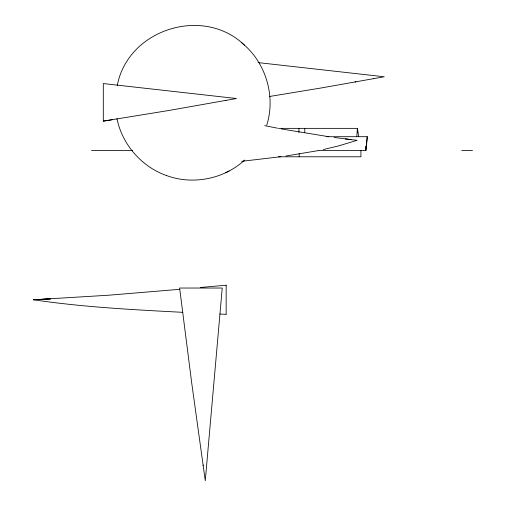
<?xml version="1.0" encoding="UTF-8"?>
<svg xmlns="http://www.w3.org/2000/svg" width="506" height="506" viewBox="0 0 506 506"><rect width="100%" height="100%" fill="white"/><g stroke="black" fill="none" stroke-linecap="round" stroke-linejoin="round"><path stroke-width="0.76" d="M356.831 136.24L357.388 128.36L278.496 128.36M367.116 136.696L365.908 150.51L318.274 150.51M117.291 85.381C128.037 29.114 203.652 5.376 244.664 45.35M266.751 125.178C275.979 95.988 265.669 62.01 241.786 42.871M244.657 160.06C224.088 179.054 192.894 185.259 166.619 175.588M225.777 172.685L229.167 170.977M323.207 149.58L338.217 146.013L357.116 140.301L345.25 138.897M318.015 150.655L285.985 156.006M225.986 100.371L168.738 110.504L103.306 121.13L103.306 83.566L236.492 98.518L225.632 100.435M373.757 78.632L320.937 88.012L269.704 96.45M355.123 81.997L355.939 81.852M373.403 78.696L384.263 76.773L258.047 62.599M103.306 121.13L112.123 119.745M280.855 156.721L241.678 161.313M179.598 289.324L108.613 295.219L33.491 299.767C82.952 307.155 132.964 309.716 182.849 312.335M226.157 285.213L200.287 287.49M42.27 299.318L50.657 298.875L33.491 299.767M326.243 136.696L367.432 136.696L365.908 150.51L365.566 146.183M91.497 150.51L132.635 150.51M461.744 150.51L472.509 150.51M278.509 156.784L360.911 156.784L360.911 150.51M219.851 314.036L226.157 314.321M351.044 139.586L334.099 137.442M328.849 136.728L281.254 128.916M277.592 128.208L264.695 125.646M166.626 175.588C141.661 166.866 122.142 144.488 116.962 118.549M358.71 136.664L357.388 128.36L357.736 132.509M203.165 465.495L191.673 382.688L179.617 288.034L222.235 288.034L205.272 480.7L203.096 464.989M298.888 128.36L298.938 132.509M304.776 128.36L304.776 132.509M299.179 153.647L299.179 156.784M226.157 285.232L226.157 314.277"/></g></svg>
